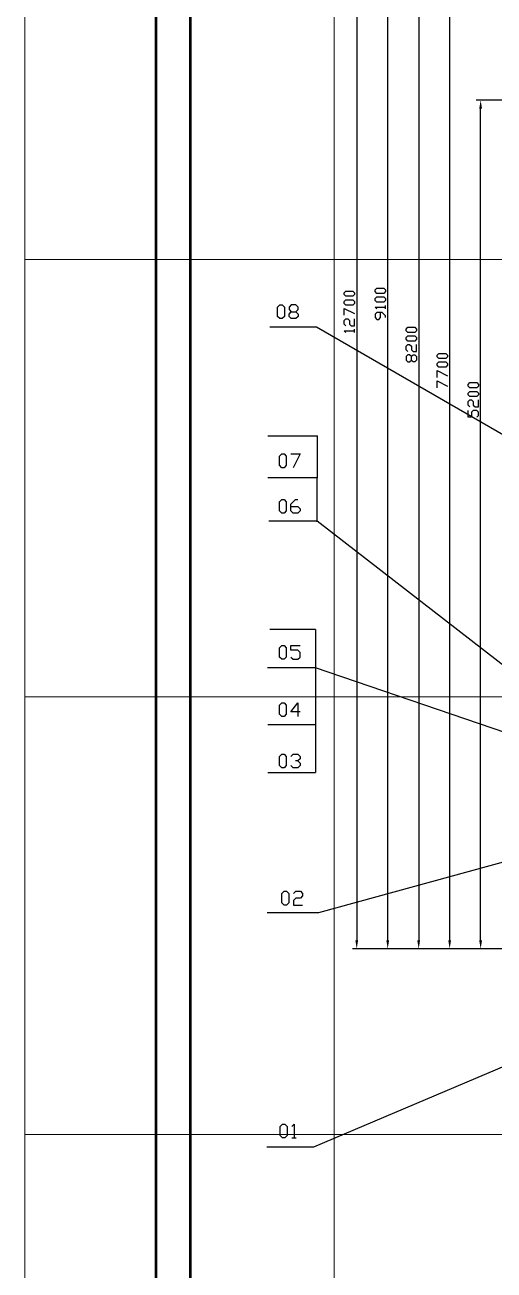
# Model space of a CAD drawing. Header units: millimetres. Extents: x 0 to 841, y 0 to 1189.
# Drawn here: x 0 to 127.6, y 319.8 to 658.2 of the extents above; entities that cross this region are included whole.
import ezdxf

# ---------------------------------------------------------------- set-up
doc = ezdxf.new("R2010")
doc.units = ezdxf.units.MM
doc.layers.add('C00-00-00', color=7, linetype='Continuous')
doc.layers.add('CBF-BF-BF', color=7, linetype='Continuous', true_color=0xbfbfbf)

msp = doc.modelspace()

# ---------------------------------------------------------------- hatches: boundary and pattern name
at = {"layer": 'C00-00-00'}
h = msp.add_hatch(color=256, dxfattribs=at)
h.dxf.hatch_style = 2
h.paths.add_polyline_path([(123.571, 635.491772), (124.333, 635.491772), (123.952, 637.820106)])
h = msp.add_hatch(color=256, dxfattribs=at)
h.dxf.hatch_style = 2
h.paths.add_polyline_path([(89.873667, 409.474106), (90.635667, 409.474106), (90.254667, 407.145772)])
h = msp.add_hatch(color=256, dxfattribs=at)
h.dxf.hatch_style = 2
h.paths.add_polyline_path([(98.298, 409.474106), (99.06, 409.474106), (98.679, 407.145772)])
h = msp.add_hatch(color=256, dxfattribs=at)
h.dxf.hatch_style = 2
h.paths.add_polyline_path([(106.722333, 409.474106), (107.484333, 409.474106), (107.103333, 407.145772)])
h = msp.add_hatch(color=256, dxfattribs=at)
h.dxf.hatch_style = 2
h.paths.add_polyline_path([(115.146667, 409.474106), (115.908667, 409.474106), (115.527667, 407.145772)])
h = msp.add_hatch(color=256, dxfattribs=at)
h.dxf.hatch_style = 2
h.paths.add_polyline_path([(123.571, 409.474106), (124.333, 409.474106), (123.952, 407.145772)])

# ---------------------------------------------------------------- linework, layer by layer
at = {"layer": 'C00-00-00', "lineweight": 53}
msp.add_lwpolyline([(805.264667, 3.284361), (45.042667, 3.284361), (35.687, 3.284361), (35.687, 1176.468028), (35.687, 1185.823694), (795.909, 1185.823694), (805.264667, 1185.823694), (805.264667, 1176.468028)], dxfattribs=at)
msp.add_lwpolyline([(795.909, 12.640028), (45.042667, 12.640028), (45.042667, 1176.468028), (795.909, 1176.468028)], close=True, dxfattribs=at)
at = {"layer": 'C00-00-00', "lineweight": 25}
for points in [[(89.662, 584.944361), (89.196333, 584.478694), (87.333667, 584.478694), (86.868, 584.944361), (86.868, 585.410028), (87.333667, 585.875694), (89.196333, 585.875694), (89.662, 585.410028)], [(98.086333, 585.748694), (97.620667, 585.283028), (95.758, 585.283028), (95.292333, 585.748694), (95.292333, 586.214361), (95.758, 586.680028), (97.620667, 586.680028), (98.086333, 586.214361)], [(69.299667, 578.425028), (68.707, 579.017694), (68.707, 581.515361), (69.299667, 582.150361), (69.934667, 582.150361), (70.569667, 581.515361), (70.569667, 579.017694), (69.934667, 578.425028)], [(89.662, 582.573694), (89.196333, 582.108028), (87.333667, 582.108028), (86.868, 582.573694), (86.868, 583.039361), (87.333667, 583.505028), (89.196333, 583.505028), (89.662, 583.039361)], [(98.086333, 583.378028), (97.620667, 582.912361), (95.758, 582.912361), (95.292333, 583.378028), (95.292333, 583.843694), (95.758, 584.351694), (97.620667, 584.351694), (98.086333, 583.843694)], [(106.510667, 575.123028), (106.045, 574.657361), (104.182333, 574.657361), (103.716667, 575.123028), (103.716667, 575.588694), (104.182333, 576.096694), (106.045, 576.096694), (106.510667, 575.588694)], [(106.510667, 572.794694), (106.045, 572.329028), (104.182333, 572.329028), (103.716667, 572.794694), (103.716667, 573.260361), (104.182333, 573.726028), (106.045, 573.726028), (106.510667, 573.260361)], [(114.935, 568.053361), (114.469333, 567.587694), (112.606667, 567.587694), (112.141, 568.053361), (112.141, 568.519028), (112.606667, 568.984694), (114.469333, 568.984694), (114.935, 568.519028)], [(114.935, 565.725028), (114.469333, 565.217028), (112.606667, 565.217028), (112.141, 565.725028), (112.141, 566.190694), (112.606667, 566.656361), (114.469333, 566.656361), (114.935, 566.190694)], [(123.359333, 560.094694), (122.893667, 559.629028), (121.031, 559.629028), (120.565333, 560.094694), (120.565333, 560.560361), (121.031, 561.026028), (122.893667, 561.026028), (123.359333, 560.560361)], [(123.359333, 557.724028), (122.893667, 557.258361), (121.031, 557.258361), (120.565333, 557.724028), (120.565333, 558.189694), (121.031, 558.655361), (122.893667, 558.655361), (123.359333, 558.189694)], [(69.85, 537.912028), (69.215, 538.547028), (69.215, 541.044694), (69.85, 541.679694), (70.485, 541.679694), (71.077667, 541.044694), (71.077667, 538.547028), (70.485, 537.912028)], [(69.85, 525.508361), (69.215, 526.143361), (69.215, 528.641028), (69.85, 529.276028), (70.485, 529.276028), (71.077667, 528.641028), (71.077667, 526.143361), (70.485, 525.508361)], [(69.85, 485.842028), (69.215, 486.434694), (69.215, 488.932361), (69.85, 489.567361), (70.485, 489.567361), (71.077667, 488.932361), (71.077667, 486.434694), (70.485, 485.842028)], [(69.85, 470.305694), (69.215, 470.898361), (69.215, 473.396028), (69.85, 474.031028), (70.485, 474.031028), (71.077667, 473.396028), (71.077667, 470.898361), (70.485, 470.305694)], [(69.85, 456.293361), (69.215, 456.928361), (69.215, 459.426028), (69.85, 460.061028), (70.485, 460.061028), (71.077667, 459.426028), (71.077667, 456.928361), (70.485, 456.293361)], [(70.527333, 419.040028), (69.892333, 419.675028), (69.892333, 422.172694), (70.527333, 422.807694), (71.162333, 422.807694), (71.797333, 422.172694), (71.797333, 419.675028), (71.162333, 419.040028)], [(70.061667, 355.751694), (69.426667, 356.386694), (69.426667, 358.884361), (70.061667, 359.519361), (70.696667, 359.519361), (71.289333, 358.884361), (71.289333, 356.386694), (70.696667, 355.751694)]]:
    msp.add_lwpolyline(points, close=True, dxfattribs=at)
for points in [[(72.432333, 578.425028), (71.839667, 579.017694), (71.839667, 579.652694), (72.432333, 580.287694), (73.702333, 580.287694), (74.337333, 580.922694), (74.337333, 581.515361), (73.702333, 582.150361), (72.432333, 582.150361), (71.839667, 581.515361), (71.839667, 580.922694), (72.432333, 580.287694)], [(73.702333, 580.287694), (74.337333, 579.652694), (74.337333, 579.017694), (73.702333, 578.425028), (72.432333, 578.425028)], [(86.868, 579.314028), (86.868, 581.176694), (89.662, 579.779694)], [(95.758, 581.049694), (95.292333, 581.515361), (98.086333, 581.515361)], [(98.086333, 578.721361), (98.086333, 579.187028), (97.155, 580.118361), (95.758, 580.118361), (95.292333, 579.652694), (95.292333, 578.721361), (95.758, 578.213361), (96.223667, 578.213361), (96.689333, 578.721361), (96.689333, 580.118361)], [(98.086333, 581.049694), (98.086333, 581.981028)], [(173.524333, 521.698361), (79.290333, 576.054361), (66.632667, 576.054361)], [(87.333667, 576.477694), (86.868, 576.943361), (86.868, 577.874694), (87.333667, 578.382694), (87.799333, 578.382694), (88.265, 577.874694), (88.265, 576.943361), (88.730667, 576.477694), (89.662, 576.477694), (89.662, 578.382694)], [(89.662, 574.615028), (89.662, 575.546361)], [(87.333667, 574.615028), (86.868, 575.080694), (89.662, 575.080694)], [(104.182333, 569.492694), (103.716667, 569.958361), (103.716667, 570.932028), (104.182333, 571.397694), (104.648, 571.397694), (105.113667, 570.932028), (105.113667, 569.958361), (105.579333, 569.492694), (106.510667, 569.492694), (106.510667, 571.397694)], [(106.510667, 567.164361), (106.045, 566.698694), (105.579333, 566.698694), (105.113667, 567.164361), (105.113667, 568.095694), (104.648, 568.561361), (104.182333, 568.561361), (103.716667, 568.095694), (103.716667, 567.164361), (104.182333, 566.698694), (104.648, 566.698694), (105.113667, 567.164361)], [(105.113667, 568.095694), (105.579333, 568.561361), (106.045, 568.561361), (106.510667, 568.095694), (106.510667, 567.164361)], [(112.141, 562.423028), (112.141, 564.285694), (114.935, 562.888694)], [(112.141, 559.586694), (112.141, 561.491694), (114.935, 560.052361)], [(121.031, 554.464361), (120.565333, 554.930028), (120.565333, 555.861361), (121.031, 556.327028), (121.496667, 556.327028), (121.962333, 555.861361), (121.962333, 554.930028), (122.428, 554.464361), (123.359333, 554.464361), (123.359333, 556.327028)], [(122.893667, 551.628028), (123.359333, 552.093694), (123.359333, 553.025028), (122.893667, 553.490694), (121.962333, 553.490694), (121.496667, 553.025028), (121.496667, 551.628028), (120.565333, 551.628028), (120.565333, 553.490694)], [(72.347667, 541.679694), (74.845333, 541.679694), (72.982667, 537.912028)], [(79.459667, 523.222361), (79.459667, 535.160361), (66.082333, 535.160361)], [(72.347667, 527.371028), (74.210333, 527.371028), (74.845333, 526.736028), (74.845333, 526.143361), (74.210333, 525.508361), (72.982667, 525.508361), (72.347667, 526.143361), (72.347667, 528.006028), (73.575333, 529.276028), (74.210333, 529.276028)], [(166.920333, 455.743028), (79.502, 523.391694), (66.378667, 523.391694)], [(79.078667, 493.927694), (79.078667, 455.065694)], [(72.347667, 486.434694), (72.982667, 485.842028), (74.210333, 485.842028), (74.845333, 486.434694), (74.845333, 487.704694), (74.210333, 488.339694), (72.347667, 488.339694), (72.347667, 489.567361), (74.845333, 489.567361)], [(164.295667, 454.473028), (79.036333, 483.513694), (65.955333, 483.513694)], [(74.845333, 471.533361), (72.347667, 471.533361), (74.210333, 474.031028), (74.210333, 470.305694)], [(72.347667, 459.426028), (72.982667, 460.061028), (74.210333, 460.061028), (74.845333, 459.426028), (74.845333, 458.791028), (74.210333, 458.198361), (73.575333, 458.198361)], [(74.210333, 458.198361), (74.845333, 457.563361), (74.845333, 456.928361), (74.210333, 456.293361), (72.982667, 456.293361), (72.347667, 456.928361)], [(167.470667, 440.926361), (79.883, 416.965694), (65.913, 416.965694)], [(73.025, 422.172694), (73.66, 422.807694), (74.93, 422.807694), (75.522667, 422.172694), (75.522667, 421.537694), (74.93, 420.902694), (73.66, 420.902694), (73.025, 420.310028), (73.025, 419.040028), (75.522667, 419.040028)], [(174.963667, 394.105694), (78.528333, 353.211694), (65.786, 353.211694)], [(72.559333, 358.884361), (73.194333, 359.519361), (73.194333, 355.751694)], [(72.559333, 355.751694), (73.787, 355.751694)]]:
    msp.add_lwpolyline(points, dxfattribs=at)
for points in [[(90.254667, 954.472028), (90.254667, 954.472028), (90.254667, 409.472694), (90.254667, 409.472694)], [(98.679, 409.472694), (98.679, 409.472694), (98.679, 822.434361), (98.679, 822.434361)], [(107.103333, 773.962694), (107.103333, 773.962694), (107.103333, 409.472694), (107.103333, 409.472694)], [(115.527667, 752.245694), (115.527667, 752.245694), (115.527667, 409.472694), (115.527667, 409.472694)], [(165.184667, 637.818694), (165.184667, 637.818694), (122.766667, 637.818694), (122.766667, 637.818694)], [(123.952, 409.472694), (123.952, 409.472694), (123.952, 635.490361), (123.952, 635.490361)], [(66.082333, 546.548028), (66.082333, 546.548028), (79.586667, 546.548028), (79.586667, 546.548028)], [(79.459667, 546.548028), (79.459667, 546.548028), (79.459667, 535.160361), (79.459667, 535.160361)], [(79.078667, 493.927694), (79.078667, 493.927694), (66.632667, 493.927694), (66.632667, 493.927694)], [(79.078667, 468.019694), (79.078667, 468.019694), (66.082333, 468.019694), (66.082333, 468.019694)], [(66.082333, 455.065694), (66.082333, 455.065694), (79.078667, 455.065694), (79.078667, 455.065694)], [(148.082, 407.144361), (148.082, 407.144361), (89.069333, 407.144361), (89.069333, 407.144361)], [(150.537333, 407.144361), (150.537333, 407.144361), (97.493667, 407.144361), (97.493667, 407.144361)], [(150.537333, 407.144361), (150.537333, 407.144361), (105.918, 407.144361), (105.918, 407.144361)], [(149.352, 407.144361), (149.352, 407.144361), (114.342333, 407.144361), (114.342333, 407.144361)], [(150.537333, 407.144361), (150.537333, 407.144361), (122.766667, 407.144361), (122.766667, 407.144361)]]:
    msp.add_open_spline(points, degree=3, dxfattribs=at)
at = {"layer": 'CBF-BF-BF', "lineweight": 9}
for points in [[(0, 0), (0, 1189.000035)], [(84.1, 0), (84.1, 1189.000035)], [(841.000001, 594.500017), (0, 594.500017)], [(841.000001, 475.600014), (0, 475.600014)], [(841.000001, 356.70001), (0, 356.70001)]]:
    msp.add_lwpolyline(points, dxfattribs=at)

doc.saveas('drawing.dxf')
